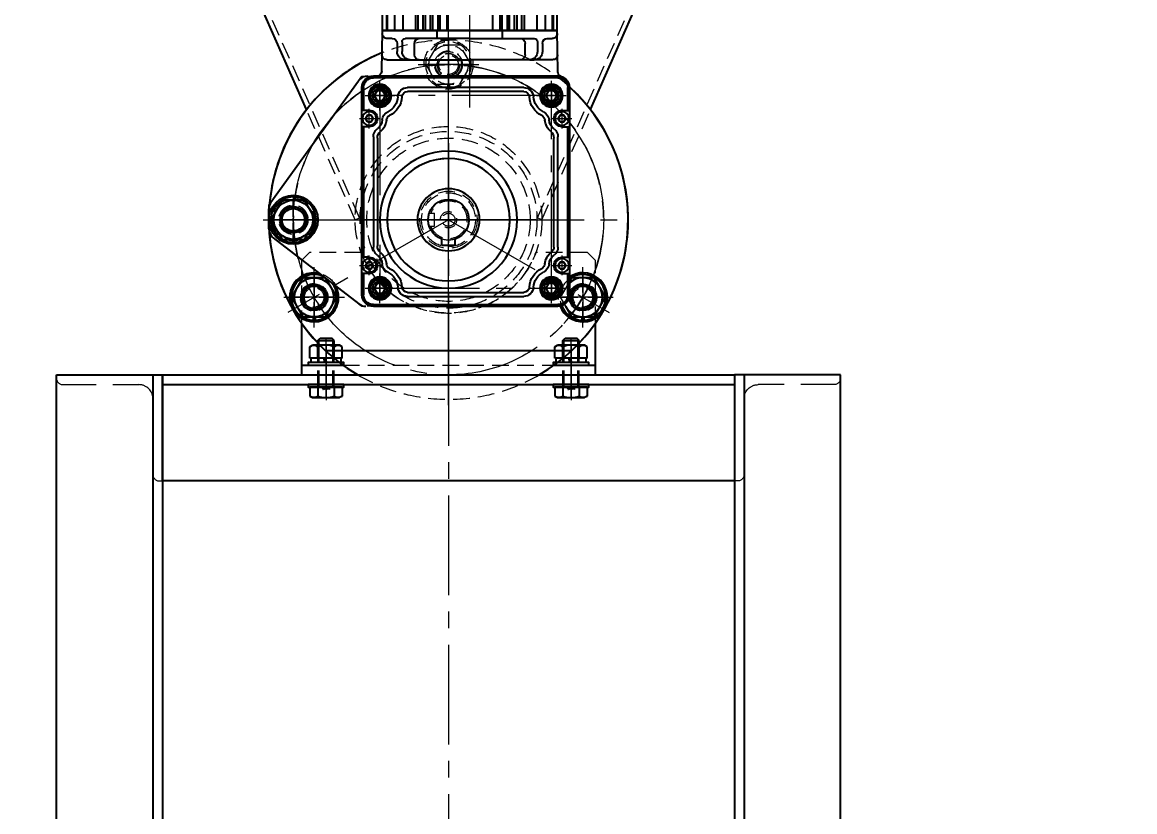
# Model space of a CAD drawing. Header units: millimetres. Extents: x 0 to 49006, y -7876 to 6995.
# Drawn here: x 33340 to 34021, y 2255 to 2738 of the extents above; entities that cross this region are included whole.
import ezdxf
from ezdxf import colors
from ezdxf.entities.mleader import LeaderData, LeaderLine
from ezdxf.enums import TextEntityAlignment as Align
from ezdxf.math import Vec2, Vec3

# ---------------------------------------------------------------- set-up
doc = ezdxf.new("R2010")
doc.units = ezdxf.units.MM
doc.header["$LTSCALE"] = 3.2
for name, pattern in [('CENTER2', [28.575, 19.05, -3.175, 3.175, -3.175]), ('HIDDEN', [9.525, 6.35, -3.175]), ('HIDDEN2', [4.7625, 3.175, -1.5875])]:
    doc.linetypes.add(name, pattern=pattern)
for name, color, linetype, lineweight in [('01_外形線', 7, 'Continuous', 25), ('02_細線', 5, 'Continuous', 13), ('03_かくれ線', 6, 'HIDDEN2', 13), ('04_HIDDEN', 2, 'HIDDEN', 13), ('04_中心線', 1, 'CENTER2', 9), ('05_CENTER', 4, 'CENTER2', 13), ('08_DIM', 3, 'Continuous', 13)]:
    doc.layers.add(name, color=color, linetype=linetype, lineweight=lineweight)
doc.layers.add('10_補助線', color=8, linetype='Continuous', lineweight=13, plot=False)
doc.styles.get("Standard").update_dxf_attribs({"font": 'txt.shx', "bigfont": 'extfont2.shx'})
doc.styles.add('寸法用', font='simplex.shx', dxfattribs={"width": 0.8, "bigfont": '@extfont2.shx'})

# ---------------------------------------------------------------- blocks, each defined once
blk = doc.blocks.new('A$C402B3D07_1_1')
at = {"color": 0}
for p, q in [((0, 0), (-65, 0)), ((-65, -2), (-65, 0)), ((0, 0), (0, -65)), ((-61, -6), (-14.5, -6)), ((-6, -14.5), (-6, -61)), ((-2, -65), (0, -65))]:
    blk.add_line(p, q, dxfattribs=at)
for centre, radius, start, end in [((-61, -2), 4, 180, 270), ((-14.5, -14.5), 8.5, 0, 90), ((-2, -61), 4, 180, 270)]:
    blk.add_arc(centre, radius, start, end, dxfattribs=at)
blk = doc.blocks.new('A$C03AD2A29_1_1')
at = {"color": 0}
for p, q in [((-181, 60), (-181, -1928)), ((181, 60), (181, -1928)), ((-175, 54), (175, 54))]:
    blk.add_line(p, q, dxfattribs=at)
for points in [[(-240, 60), (-175, 60), (-175, -1928), (-240, -1928)], [(-175, 60), (175, 60), (175, -5), (-175, -5)], [(240, 60), (175, 60), (175, -1928), (240, -1928)]]:
    blk.add_lwpolyline(points, close=True, dxfattribs=at)
at = {"layer": '05_CENTER'}
for p, q in [((0, 77.55), (0, -1965.34)), ((-75, 69.23), (-75, 44.56)), ((75, 69.23), (75, 44.56))]:
    blk.add_line(p, q, dxfattribs=at)
at = {"layer": '04_HIDDEN'}
blk.add_blockref('A$C402B3D07_1_1', (-175, 60), dxfattribs=at)
at = {"layer": '04_HIDDEN', "xscale": -1}
blk.add_blockref('A$C402B3D07_1_1', (175, 60), dxfattribs=at)
blk = doc.blocks.new('*U2089')
at = {"layer": '04_中心線', "color": 0, "linetype": 'CENTER2', "transparency": 16777216}
for p, q in [((0, 11.43), (0, 333.5)), ((-60.65, 0), (-11.43, 0)), ((11.43, 0), (60.65, 0)), ((0, -60.65), (0, -11.43))]:
    blk.add_line(p, q, dxfattribs=at)
at = {"layer": '04_中心線', "color": 0, "linetype": 'Continuous', "transparency": 16777216}
for p, q in [((-5.715, 0), (5.715, 0)), ((0, -5.715), (0, 5.715))]:
    blk.add_line(p, q, dxfattribs=at)
blk = doc.blocks.new('GM-SHYF-RH 0.2kW、1／30、200V、60Hza_1_1')
at = {"color": 0}
for p, q in [((46, 53), (-81, 53)), ((-81, 52), (-67, 52)), ((-67, 52.6), (-67.4, 53)), ((-67, 48.5), (-67, 52.6)), ((-56.6, 53), (-57, 52.6)), ((-57, 48.5), (-57, 52.6)), ((-57, 52), (23, 52)), ((23, 52.6), (22.6, 53)), ((23, 48.5), (23, 52.6)), ((33.4, 53), (33, 52.6)), ((33, 48.5), (33, 52.6)), ((33, 52), (46, 52)), ((-241.32, 42.27), (-248.89, 36.97)), ((-200, 46), (-229.5, 46)), ((-200, 46), (-200, -13)), ((-90.95, 40.88), (-116, 40.45)), ((-88, -67), (-88, 46)), ((-87, -67), (-87, 46)), ((-50.88, 46), (16.88, 46)), ((-49.93, 43.5), (-6.61, 43.5)), ((-6.61, 43.5), (15.93, 43.5)), ((52, 46), (52, -67)), ((53, 46), (53, -67)), ((-250, 34.84), (-250, -13)), ((-213, 37.32), (-211, 36.14)), ((-211, 36.14), (-213, 34.49)), ((-209, 37.32), (-211, 36.14)), ((-211, 36.14), (-209, 34.49)), ((-116, 40.5), (-200, 40.5)), ((-200, 38), (-116, 38)), ((-200, 37.5), (-116, 37.5)), ((-116, -13), (-116, 40.5)), ((-116, 40.5), (-116, -13)), ((-111, 34.5), (-111, 37.53)), ((-98, 37.76), (-98, -13)), ((-200, 33.13), (-116, 33.13)), ((-200, 28.04), (-116, 28.04)), ((-109, 28.43), (-103, 28.43)), ((-108, 31.5), (-103, 31.5)), ((-111, -13), (-111, 26.43)), ((-101, 20.89), (-108, 20.89)), ((-98, 23.89), (-98, 26.5)), ((-81, -46.03), (-81, 25.03)), ((-78.5, -46.03), (-78.5, 25.03)), ((44.5, 25.03), (44.5, -46.03)), ((47, 25.03), (47, -46.03)), ((-200, 20.3), (-116, 20.3)), ((-200, 18.71), (-116, 18.71)), ((-200, 15.76), (-116, 15.76)), ((-200, 14.28), (-116, 14.28)), ((-200, 11.18), (-116, 11.18)), ((-200, 9.84), (-116, 9.84)), ((-111, 7), (-116, 7)), ((-200, 6.63), (-116, 6.63)), ((-200, 5.39), (-116, 5.39)), ((-200, 1), (-116, 1)), ((15.8, 4), (11.84, 4)), ((15.8, -4), (15.8, 4)), ((15.8, -4), (11.84, -4)), ((-250, -60.84), (-250, -13)), ((-200, -64.34), (-200, -13)), ((-116, -13), (-116, -66.5)), ((-116, -66.5), (-116, -13)), ((-111, -13), (-111, -52.43)), ((-98, -63.76), (-98, -13)), ((-200, -27), (-116, -27)), ((-200, -31.39), (-116, -31.39)), ((-200, -32.63), (-116, -32.63)), ((-111, -33), (-116, -33)), ((-200, -35.84), (-116, -35.84)), ((-200, -37.18), (-116, -37.18)), ((-200, -40.28), (-116, -40.28)), ((-200, -41.76), (-116, -41.76)), ((-200, -44.71), (-116, -44.71)), ((-200, -46.3), (-116, -46.3)), ((-101, -46.89), (-108, -46.89)), ((-200, -54.04), (-116, -54.04)), ((-109, -54.43), (-103, -54.43)), ((-98, -49.89), (-98, -52.5)), ((-211, -62.14), (-213, -60.49)), ((-211, -62.14), (-209, -60.49)), ((-200, -59.13), (-116, -59.13)), ((-111, -60.5), (-111, -63.53)), ((-108, -57.5), (-103, -57.5)), ((-241.32, -68.27), (-248.89, -62.97)), ((-213, -63.32), (-211, -62.14)), ((-209, -63.32), (-211, -62.14)), ((-208, -70.5), (-208, -67.51)), ((-207, -67.34), (-203, -67.34)), ((-133, -65.5), (-200.23, -65.5)), ((-200, -63.5), (-116, -63.5)), ((-200, -64), (-116, -64)), ((-133, -70.5), (-133, -65.5)), ((-116, -66.5), (-133, -66.5)), ((-90.52, -66.89), (-116, -66.45)), ((16.88, -67), (-50.88, -67)), ((16.88, -64.5), (-49.93, -64.5)), ((-210, -72), (-229.5, -72)), ((-210, -72), (-210, -70.34)), ((-208, -70.5), (-133, -70.5)), ((-207, -99), (-207, -70.5)), ((-202.5, -70.5), (-202.5, -85)), ((-188.5, -70.5), (-188.5, -85)), ((-152.5, -70.5), (-152.5, -85)), ((-138.5, -70.5), (-138.5, -85)), ((-134, -99), (-134, -70.5)), ((-67, -73), (-81, -73)), ((-81, -74), (46, -74)), ((-67, -73.6), (-67.4, -74)), ((-67, -69.5), (-67, -73.6)), ((-57, -69.5), (-57, -73.6)), ((23, -73), (-57, -73)), ((-57, -73.6), (-56.6, -74)), ((23, -73.6), (22.6, -74)), ((23, -69.5), (23, -73.6)), ((33, -69.5), (33, -73.6)), ((46, -73), (33, -73)), ((33, -73.6), (33.4, -74)), ((-135, -100), (-206, -100)), ((-149, -100.5), (-149, -100)), ((-149, -100.5), (-141, -100.5)), ((-141, -100.5), (-141, -100))]:
    blk.add_line(p, q, dxfattribs=at)
at = {"color": 0, "linetype": 'Continuous'}
for p, q in [((-64, 49.65), (-62, 50.81)), ((-64, 47.35), (-64, 49.65)), ((-60, 49.65), (-62, 50.81)), ((-60, 49.65), (-60, 47.35)), ((26, 49.65), (28, 50.81)), ((26, 47.35), (26, 49.65)), ((30, 49.65), (28, 50.81)), ((30, 49.65), (30, 47.35)), ((-62, 46.19), (-64, 47.35)), ((-60, 47.35), (-62, 46.19)), ((28, 46.19), (26, 47.35)), ((30, 47.35), (28, 46.19)), ((-64, -68.35), (-62, -67.19)), ((-60, -68.35), (-62, -67.19)), ((26, -68.35), (28, -67.19)), ((30, -68.35), (28, -67.19)), ((-64, -70.65), (-64, -68.35)), ((-62, -71.81), (-64, -70.65)), ((-60, -70.65), (-62, -71.81)), ((-60, -68.35), (-60, -70.65)), ((26, -70.65), (26, -68.35)), ((28, -71.81), (26, -70.65)), ((30, -70.65), (28, -71.81)), ((30, -68.35), (30, -70.65))]:
    blk.add_line(p, q, dxfattribs=at)
at = {"color": 0}
for points in [[(-206.3, 34.33), (-206.39, 35.03), (-206.66, 35.71), (-207.09, 36.33), (-207.68, 36.88), (-208.39, 37.32), (-209.2, 37.66), (-210.08, 37.86), (-211, 37.93), (-211.92, 37.86), (-212.8, 37.66), (-213.61, 37.32), (-214.32, 36.88), (-214.91, 36.33), (-215.34, 35.71), (-215.61, 35.03), (-215.7, 34.33), (-215.61, 33.62), (-215.34, 32.95), (-214.91, 32.33), (-214.32, 31.78), (-213.61, 31.33), (-212.8, 31), (-211.92, 30.79), (-211, 30.72), (-210.08, 30.79), (-209.2, 31), (-208.39, 31.33), (-207.68, 31.78), (-207.09, 32.33), (-206.66, 32.95), (-206.39, 33.62)], [(-206.3, -60.33), (-206.39, -59.62), (-206.66, -58.95), (-207.09, -58.33), (-207.68, -57.78), (-208.39, -57.33), (-209.2, -57), (-210.08, -56.79), (-211, -56.72), (-211.92, -56.79), (-212.8, -57), (-213.61, -57.33), (-214.32, -57.78), (-214.91, -58.33), (-215.34, -58.95), (-215.61, -59.62), (-215.7, -60.33), (-215.61, -61.03), (-215.34, -61.71), (-214.91, -62.33), (-214.32, -62.88), (-213.61, -63.32), (-212.8, -63.66), (-211.92, -63.86), (-211, -63.93), (-210.08, -63.86), (-209.2, -63.66), (-208.39, -63.32), (-207.68, -62.88), (-207.09, -62.33), (-206.66, -61.71), (-206.39, -61.03)]]:
    blk.add_lwpolyline(points, close=True, dxfattribs=at)
for centre, radius in [((-76, 42), 7), ((42, 42), 7), ((-76, 42), 4.5), ((0, 0), 42), ((42, 42), 4.5), ((0, 0), 37.5), ((0, 0), 19), ((-76, -63), 7), ((-76, -63), 4.5), ((42, -63), 7), ((42, -63), 4.5), ((-145.5, -85), 6)]:
    blk.add_circle(centre, radius, dxfattribs=at)
at = {"color": 0, "linetype": 'Continuous'}
for centre in [(-62, 48.5), (28, 48.5), (-62, -69.5), (28, -69.5)]:
    blk.add_circle(centre, 4.25, dxfattribs=at)
at = {"color": 0}
for centre, radius, start, end in [((-81, 46), 7, 90, 180), ((-81, 46), 6, 90, 180), ((-62, 48.5), 5, 180, 0), ((28, 48.5), 5, 180, 0), ((46, 46), 7, 0, 90), ((46, 46), 6, 0, 90), ((-229.5, 25.4), 20.6, 90, 125), ((-91, 43.88), 3, 271, 0), ((-62, 48.5), 8, 275.26765, 322.61654), ((-62, 48.5), 10.5, 275.26765, 318.98526), ((-50.88, 40), 6, 90, 142.61654), ((-49.93, 38), 5.5, 90, 138.98526), ((15.93, 38), 5.5, 41.01474, 90), ((16.88, 40), 6, 37.38346, 90), ((28, 48.5), 10.5, 221.01474, 264.73235), ((28, 48.5), 8, 217.38346, 264.73235), ((-247.4, 34.84), 2.6, 125, 180), ((-114, 37.53), 3, 0, 91), ((-108, 34.5), 3, 180, 270), ((-101, 37.76), 3, 0, 91), ((-76, 42), 11, 273.37229, 334.04306), ((-76, 42), 13.5, 273.37229, 334.04306), ((-60.71, 34.56), 6, 95.26765, 154.04306), ((-60.71, 34.56), 3.5, 95.26765, 154.04306), ((26.71, 34.56), 3.5, 25.95694, 84.73235), ((26.71, 34.56), 6, 25.95694, 84.73235), ((42, 42), 13.5, 205.95694, 266.62771), ((42, 42), 11, 205.95694, 266.62771), ((-109, 26.43), 2, 90, 180), ((-103, 26.5), 5, 0, 90), ((-103, 23.43), 5, 0, 90), ((-75, 25.03), 6, 93.37229, 180), ((-75, 25.03), 3.5, 93.37229, 180), ((41, 25.03), 3.5, 0, 86.62771), ((41, 25.03), 6, 0, 86.62771), ((-108, 17.89), 3, 90, 180), ((-101, 17.89), 3, 0, 90), ((0, 0), 12.5, 18.66292, 341.33708), ((-108, -43.89), 3, 180, 270), ((-101, -43.89), 3, 270, 0), ((-75, -46.03), 6, 180, 266.62771), ((-75, -46.03), 3.5, 180, 266.62771), ((41, -46.03), 3.5, 273.37229, 0), ((41, -46.03), 6, 273.37229, 0), ((-109, -52.43), 2, 180, 270), ((-103, -49.43), 5, 270, 0), ((-103, -52.5), 5, 270, 0), ((-76, -63), 11, 25.95694, 86.62771), ((-76, -63), 13.5, 25.95694, 86.62771), ((42, -63), 13.5, 93.37229, 154.04306), ((42, -63), 11, 93.37229, 154.04306), ((-247.4, -60.84), 2.6, 180, 235), ((-108, -60.5), 3, 90, 180), ((-60.71, -55.56), 6, 205.95694, 264.73235), ((-60.71, -55.56), 3.5, 205.95694, 264.73235), ((-62, -69.5), 10.5, 41.01474, 84.73235), ((28, -69.5), 10.5, 95.26765, 142.61654), ((26.71, -55.56), 3.5, 275.26765, 334.04306), ((26.71, -55.56), 6, 275.26765, 334.04306), ((-207, -70.34), 3, 90, 180), ((-203, -64.34), 3, 270, 0), ((-114, -63.53), 3, 269, 0), ((-101, -63.76), 3, 269, 0), ((-90.57, -69.89), 3, 16.80963, 89), ((-81, -67), 7, 180, 270), ((-81, -67), 6, 180, 270), ((-62, -69.5), 5, 0, 180), ((-62, -69.5), 8, 37.38346, 84.73235), ((-50.88, -61), 6, 217.38346, 270), ((-49.93, -59), 5.5, 221.01474, 270), ((16.88, -61), 3.5, 270, 322.61654), ((16.88, -61), 6, 270, 322.61654), ((28, -69.5), 8, 95.26765, 142.61654), ((28, -69.5), 5, 0, 180), ((46, -67), 6, 270, 0), ((46, -67), 7, 270, 0), ((-229.5, -51.4), 20.6, 235, 270), ((-195.5, -85), 7, 180, 0), ((-145.5, -85), 7, 180, 0), ((-206, -99), 1, 180, 270), ((-135, -99), 1, 270, 0)]:
    blk.add_arc(centre, radius, start, end, dxfattribs=at)
at = {"layer": '05_CENTER', "color": 0}
for p, q in [((-62, 54.52), (-62, 42.48)), ((28, 54.52), (28, 42.48)), ((-76, 51.08), (-76, 32.92)), ((-55.98, 48.5), (-68.02, 48.5)), ((34.02, 48.5), (21.99, 48.5)), ((42, 51.08), (42, 32.92)), ((-66.92, 42), (-85.08, 42)), ((0, -47.09), (0, 47.2)), ((51.08, 42), (32.92, 42)), ((-46.9, 0), (46.9, 0)), ((-68.79, -13), (-256.97, -13)), ((-76, -53.92), (-76, -72.08)), ((42, -53.92), (42, -72.08)), ((-195.5, -67.72), (-195.5, -95.7)), ((-145.5, -67.72), (-145.5, -95.7)), ((-66.92, -63), (-85.08, -63)), ((-62, -63.49), (-62, -75.52)), ((28, -63.49), (28, -75.52)), ((51.08, -63), (32.92, -63)), ((-55.98, -69.5), (-68.02, -69.5)), ((34.02, -69.5), (21.99, -69.5)), ((-204.81, -85), (-185.62, -85)), ((-155.91, -85), (-135.54, -85))]:
    blk.add_line(p, q, dxfattribs=at)
blk = doc.blocks.new('A$C5A3B4944_1_1')
at = {"color": 4, "rotation": 180}
blk.add_blockref('GM-SHYF-RH 0.2kW、1／30、200V、60Hza_1_1', (0, 0), dxfattribs=at)
blk = doc.blocks.new('*U2090')
at = {"layer": '04_中心線', "color": 0, "linetype": 'CENTER2', "transparency": 16777216}
for p, q in [((0, 22), (0, 113.5)), ((-113.5, 0), (-22, 0)), ((22, 0), (113.5, 0)), ((0, -113.5), (0, -22))]:
    blk.add_line(p, q, dxfattribs=at)
at = {"layer": '04_中心線', "color": 0, "linetype": 'Continuous', "transparency": 16777216}
for p, q in [((0, -11), (0, 11)), ((-11, 0), (11, 0))]:
    blk.add_line(p, q, dxfattribs=at)
blk = doc.blocks.new('*U2087')
at = {"layer": '04_中心線', "color": 0, "linetype": 'CENTER2', "transparency": 16777216}
for p, q in [((0, 3), (0, 18.5)), ((-18.5, 0), (-3, 0)), ((3, 0), (18.5, 0)), ((0, -18.5), (0, -3))]:
    blk.add_line(p, q, dxfattribs=at)
at = {"layer": '04_中心線', "color": 0, "linetype": 'Continuous', "transparency": 16777216}
for p, q in [((-1.5, 0), (1.5, 0)), ((0, -1.5), (0, 1.5))]:
    blk.add_line(p, q, dxfattribs=at)
blk = doc.blocks.new('*U2088')
at = {"layer": '04_中心線', "color": 0, "linetype": 'CENTER2', "transparency": 16777216}
for p, q in [((0, 3), (0, 18.5)), ((-18.5, 0), (-3, 0)), ((3, 0), (18.5, 0)), ((0, -18.5), (0, -3))]:
    blk.add_line(p, q, dxfattribs=at)
at = {"layer": '04_中心線', "color": 0, "linetype": 'Continuous', "transparency": 16777216}
for p, q in [((-1.5, 0), (1.5, 0)), ((0, -1.5), (0, 1.5))]:
    blk.add_line(p, q, dxfattribs=at)
blk = doc.blocks.new('*U2091')
at = {"layer": '04_中心線', "color": 0, "linetype": 'CENTER2', "transparency": 16777216}
for p, q in [((0, 3), (0, 18.5)), ((-18.5, 0), (-3, 0)), ((3, 0), (18.5, 0)), ((0, -18.5), (0, -3))]:
    blk.add_line(p, q, dxfattribs=at)
at = {"layer": '04_中心線', "color": 0, "linetype": 'Continuous', "transparency": 16777216}
for p, q in [((-1.5, 0), (1.5, 0)), ((0, -1.5), (0, 1.5))]:
    blk.add_line(p, q, dxfattribs=at)
blk = doc.blocks.new('*U2092')
at = {"layer": '04_中心線', "color": 0, "linetype": 'CENTER2', "transparency": 16777216}
for p, q in [((0, 1.8), (0, 12.5)), ((-12.5, 0), (-1.8, 0)), ((1.8, 0), (12.5, 0)), ((0, -12.5), (0, -1.8))]:
    blk.add_line(p, q, dxfattribs=at)
at = {"layer": '04_中心線', "color": 0, "linetype": 'Continuous', "transparency": 16777216}
for p, q in [((-0.9, 0), (0.9, 0)), ((0, -0.9), (0, 0.9))]:
    blk.add_line(p, q, dxfattribs=at)
blk = doc.blocks.new('*U2083')
at = {"layer": '04_中心線', "color": 0, "linetype": 'CENTER2', "transparency": 16777216}
for p, q in [((0, 11.43), (0, 91.5)), ((-113.5, 0), (-11.43, 0)), ((11.43, 0), (77.5, 0)), ((0, -56.5), (0, -11.43))]:
    blk.add_line(p, q, dxfattribs=at)
at = {"layer": '04_中心線', "color": 0, "linetype": 'Continuous', "transparency": 16777216}
for p, q in [((-5.72, 0), (5.72, 0)), ((0, -5.72), (0, 5.72))]:
    blk.add_line(p, q, dxfattribs=at)
blk = doc.blocks.new('*U2084')
at = {"layer": '04_中心線', "color": 0, "linetype": 'CENTER2', "transparency": 16777216}
for p, q in [((0, 0.9), (0, 8)), ((-8, 0), (-0.9, 0)), ((0.9, 0), (8, 0)), ((0, -8), (0, -0.9))]:
    blk.add_line(p, q, dxfattribs=at)
at = {"layer": '04_中心線', "color": 0, "linetype": 'Continuous', "transparency": 16777216}
for p, q in [((-0.45, 0), (0.45, 0)), ((0, -0.45), (0, 0.45))]:
    blk.add_line(p, q, dxfattribs=at)
blk = doc.blocks.new('*U2085')
at = {"layer": '04_中心線', "color": 0, "linetype": 'CENTER2', "transparency": 16777216}
for p, q in [((0, 0.9), (0, 8)), ((-8, 0), (-0.9, 0)), ((0.9, 0), (8, 0)), ((0, -8), (0, -0.9))]:
    blk.add_line(p, q, dxfattribs=at)
at = {"layer": '04_中心線', "color": 0, "linetype": 'Continuous', "transparency": 16777216}
for p, q in [((-0.45, 0), (0.45, 0)), ((0, -0.45), (0, 0.45))]:
    blk.add_line(p, q, dxfattribs=at)
blk = doc.blocks.new('*U2093')
at = {"layer": '04_中心線', "color": 0, "linetype": 'CENTER2', "transparency": 16777216}
for p, q in [((0, 0.9), (0, 8)), ((-8, 0), (-0.9, 0)), ((0.9, 0), (8, 0)), ((0, -8), (0, -0.9))]:
    blk.add_line(p, q, dxfattribs=at)
at = {"layer": '04_中心線', "color": 0, "linetype": 'Continuous', "transparency": 16777216}
for p, q in [((-0.45, 0), (0.45, 0)), ((0, -0.45), (0, 0.45))]:
    blk.add_line(p, q, dxfattribs=at)
blk = doc.blocks.new('*U2094')
at = {"layer": '04_中心線', "color": 0, "linetype": 'CENTER2', "transparency": 16777216}
for p, q in [((0, 0.9), (0, 8)), ((-8, 0), (-0.9, 0)), ((0.9, 0), (8, 0)), ((0, -8), (0, -0.9))]:
    blk.add_line(p, q, dxfattribs=at)
at = {"layer": '04_中心線', "color": 0, "linetype": 'Continuous', "transparency": 16777216}
for p, q in [((-0.45, 0), (0.45, 0)), ((0, -0.45), (0, 0.45))]:
    blk.add_line(p, q, dxfattribs=at)
blk = doc.blocks.new('*U2086')
at = {"layer": '04_中心線', "color": 0, "linetype": 'CENTER2', "transparency": 16777216}
for p, q in [((0, 3.5), (0, 53.5)), ((-53.5, 0), (-3.5, 0)), ((3.5, 0), (53.5, 0)), ((0, -53.5), (0, -3.5))]:
    blk.add_line(p, q, dxfattribs=at)
at = {"layer": '04_中心線', "color": 0, "linetype": 'Continuous', "transparency": 16777216}
for p, q in [((-1.75, 0), (1.75, 0)), ((0, -1.75), (0, 1.75))]:
    blk.add_line(p, q, dxfattribs=at)
blk = doc.blocks.new('*U2082')
at = {"layer": '04_中心線', "color": 0, "linetype": 'CENTER2', "transparency": 16777216}
for p, q in [((0, 22), (0, 113.5)), ((-113.5, 0), (-22, 0)), ((22, 0), (113.5, 0)), ((0, -83.5), (0, -22))]:
    blk.add_line(p, q, dxfattribs=at)
at = {"layer": '04_中心線', "color": 0, "linetype": 'Continuous', "transparency": 16777216}
for p, q in [((0, -11), (0, 11)), ((-11, 0), (11, 0))]:
    blk.add_line(p, q, dxfattribs=at)
blk = doc.blocks.new('AM_BALLOON1')
at = {"transparency": 16777216}
blk.add_circle((0, 0), 5, dxfattribs=at)
blk.add_attdef('B_NUMBER', text='', height=3, dxfattribs=at).set_placement((0, 0), align=Align.MIDDLE_CENTER)
blk = doc.blocks.new('_OPEN')
at = {"color": 0, "linetype": 'ByBlock'}
for p, q in [((-1, 0.167), (0, 0)), ((0, 0), (-1, -0.167)), ((0, 0), (-1, 0))]:
    blk.add_line(p, q, dxfattribs=at)

msp = doc.modelspace()

# ---------------------------------------------------------------- linework, layer by layer
at = {"color": 0}
msp.add_line((33514.071, 2684.905), (33400.962, 2941.449), dxfattribs=at)
for p, q in [((33687.853, 2684.907), (33800.962, 2941.453)), ((33492.286, 2628.287), (33545.867, 2702.548)), ((33490.962, 2611.892), (33490.962, 2624.191)), ((33493.685, 2606.351), (33546.072, 2565.911)), ((33525.464, 2537.453), (33676.461, 2537.453)), ((33510.962, 2528.453), (33536.317, 2528.453)), ((33665.608, 2528.453), (33690.962, 2528.453))]:
    msp.add_line(p, q)
for points in [[(33510.962, 2554.207), (33510.962, 2522.453), (33545.51, 2522.453)], [(33656.415, 2522.453), (33690.962, 2522.453), (33690.962, 2554.207)]]:
    msp.add_lwpolyline(points)
for centre, radius, start, end in [((33600.962, 2617.453), 110, 111.798093, 226.658242), ((33600.962, 2617.453), 110, 111.798093, 239.727359), ((33551.544, 2698.453), 7, 90, 144.188835), ((33600.962, 2617.453), 110, 300.272641, 47.72209), ((33600.962, 2617.453), 110, 313.341758, 47.72209), ((33497.962, 2624.191), 7, 144.188835, 180), ((33497.962, 2611.892), 7, 180, 232.33438), ((33550.35, 2571.453), 7, 232.33438, 270)]:
    msp.add_arc(centre, radius, start, end)
at = {"layer": '01_外形線'}
for points in [[(33557.23, 2696.453), (33555.498, 2693.453)], [(33555.498, 2693.453), (33557.23, 2690.453)], [(33560.694, 2696.453), (33557.23, 2696.453)], [(33557.23, 2690.453), (33560.694, 2690.453)], [(33562.426, 2693.453), (33560.694, 2696.453)], [(33560.694, 2690.453), (33562.426, 2693.453)], [(33662.23, 2696.453), (33660.498, 2693.453)], [(33660.498, 2693.453), (33662.23, 2690.453)], [(33665.694, 2696.453), (33662.23, 2696.453)], [(33662.23, 2690.453), (33665.694, 2690.453)], [(33667.426, 2693.453), (33665.694, 2696.453)], [(33665.694, 2690.453), (33667.426, 2693.453)], [(33499.034, 2629.453), (33492.106, 2617.453)], [(33512.891, 2629.453), (33499.034, 2629.453)], [(33519.819, 2617.453), (33512.891, 2629.453)], [(33492.106, 2617.453), (33499.034, 2605.453)], [(33512.891, 2605.453), (33519.819, 2617.453)], [(33499.034, 2605.453), (33512.891, 2605.453)], [(33505.362, 2605.453), (33505.362, 2603.465)], [(33506.562, 2605.453), (33506.562, 2603.465)], [(33511.762, 2581.953), (33504.834, 2569.953)], [(33525.292, 2581.953), (33511.762, 2581.953)], [(33532.546, 2569.953), (33525.88, 2581.498)], [(33676.307, 2581.953), (33674.962, 2579.624)], [(33690.163, 2581.953), (33676.307, 2581.953)], [(33697.091, 2569.953), (33690.163, 2581.953)], [(33557.23, 2578.453), (33555.498, 2575.453)], [(33555.498, 2575.453), (33557.23, 2572.453)], [(33560.694, 2578.453), (33557.23, 2578.453)], [(33562.426, 2575.453), (33560.694, 2578.453)], [(33560.694, 2572.453), (33562.426, 2575.453)], [(33662.23, 2578.453), (33660.498, 2575.453)], [(33660.498, 2575.453), (33662.23, 2572.453)], [(33665.694, 2578.453), (33662.23, 2578.453)], [(33667.426, 2575.453), (33665.694, 2578.453)], [(33665.694, 2572.453), (33667.426, 2575.453)], [(33504.834, 2569.953), (33511.762, 2557.953)], [(33525.618, 2557.953), (33532.546, 2569.953)], [(33557.23, 2572.453), (33560.694, 2572.453)], [(33662.23, 2572.453), (33665.694, 2572.453)], [(33690.163, 2557.953), (33697.091, 2569.953)], [(33672.554, 2564.453), (33676.307, 2557.953)], [(33511.762, 2557.953), (33525.618, 2557.953)], [(33518.09, 2557.953), (33518.09, 2555.965)], [(33519.29, 2557.953), (33519.29, 2555.965)], [(33676.307, 2557.953), (33690.163, 2557.953)], [(33682.635, 2557.953), (33682.635, 2555.965)], [(33683.835, 2557.953), (33683.835, 2555.965)], [(33516.147, 2539.699), (33517.712, 2540.603)], [(33534.212, 2540.603), (33517.712, 2540.603)], [(33520.962, 2543.453), (33522.462, 2544.953)], [(33520.962, 2543.453), (33530.962, 2543.453)], [(33520.962, 2540.603), (33520.962, 2543.453)], [(33522.462, 2544.953), (33529.462, 2544.953)], [(33530.962, 2543.453), (33529.462, 2544.953)], [(33530.962, 2540.603), (33530.962, 2543.453)], [(33535.777, 2539.699), (33534.212, 2540.603)], [(33666.147, 2539.699), (33667.712, 2540.603)], [(33684.212, 2540.603), (33667.712, 2540.603)], [(33670.962, 2543.453), (33672.462, 2544.953)], [(33670.962, 2543.453), (33680.962, 2543.453)], [(33670.962, 2540.603), (33670.962, 2543.453)], [(33672.462, 2544.953), (33679.462, 2544.953)], [(33680.962, 2543.453), (33679.462, 2544.953)], [(33680.962, 2540.603), (33680.962, 2543.453)], [(33685.777, 2539.699), (33684.212, 2540.603)], [(33516.147, 2532.603), (33516.147, 2539.699)], [(33521.055, 2532.603), (33521.055, 2539.699)], [(33530.87, 2532.603), (33530.87, 2539.699)], [(33535.777, 2532.603), (33535.777, 2539.699)], [(33666.147, 2532.603), (33666.147, 2539.699)], [(33671.055, 2532.603), (33671.055, 2539.699)], [(33680.87, 2532.603), (33680.87, 2539.699)], [(33685.777, 2532.603), (33685.777, 2539.699)], [(33535.777, 2532.603), (33516.147, 2532.603)], [(33524.552, 2532.603), (33516.762, 2532.603)], [(33516.762, 2532.603), (33516.762, 2529.953)], [(33525.462, 2529.953), (33516.762, 2529.953)], [(33525.462, 2529.953), (33524.552, 2532.603)], [(33535.162, 2532.603), (33525.552, 2532.603)], [(33526.462, 2529.953), (33525.552, 2532.603)], [(33535.162, 2529.953), (33526.462, 2529.953)], [(33535.162, 2529.953), (33535.162, 2532.603)], [(33685.777, 2532.603), (33666.147, 2532.603)], [(33674.552, 2532.603), (33666.762, 2532.603)], [(33666.762, 2532.603), (33666.762, 2529.953)], [(33675.462, 2529.953), (33666.762, 2529.953)], [(33675.462, 2529.953), (33674.552, 2532.603)], [(33685.162, 2532.603), (33675.552, 2532.603)], [(33676.462, 2529.953), (33675.552, 2532.603)], [(33685.162, 2529.953), (33676.462, 2529.953)], [(33685.162, 2529.953), (33685.162, 2532.603)], [(33516.147, 2514.953), (33516.147, 2509.456)], [(33535.777, 2514.953), (33516.147, 2514.953)], [(33521.055, 2514.953), (33521.055, 2509.456)], [(33530.87, 2514.953), (33530.87, 2509.456)], [(33535.777, 2514.953), (33535.777, 2509.456)], [(33666.147, 2514.953), (33666.147, 2509.456)], [(33685.777, 2514.953), (33666.147, 2514.953)], [(33671.055, 2514.953), (33671.055, 2509.456)], [(33680.87, 2514.953), (33680.87, 2509.456)], [(33685.777, 2514.953), (33685.777, 2509.456)], [(33516.147, 2509.456), (33517.712, 2508.553)], [(33517.712, 2508.553), (33534.212, 2508.553)], [(33535.777, 2509.456), (33534.212, 2508.553)], [(33666.147, 2509.456), (33667.712, 2508.553)], [(33667.712, 2508.553), (33684.212, 2508.553)], [(33685.777, 2509.456), (33684.212, 2508.553)]]:
    msp.add_lwpolyline(points, dxfattribs=at)
for points in [[(33506.562, 2603.465, 46.6452283), (33505.362, 2603.465)], [(33530.87, 2539.699, 0.1841118), (33521.055, 2539.699)], [(33680.87, 2539.699, 0.1841118), (33671.055, 2539.699)], [(33521.055, 2539.699, 0.2679491), (33516.147, 2539.699)], [(33535.777, 2539.699, 0.2679491), (33530.87, 2539.699)], [(33671.055, 2539.699, 0.2679491), (33666.147, 2539.699)], [(33685.777, 2539.699, 0.2679491), (33680.87, 2539.699)], [(33516.147, 2509.456, 0.2679491), (33521.055, 2509.456)], [(33521.055, 2509.456, 0.1841118), (33530.87, 2509.456)], [(33530.87, 2509.456, 0.2679491), (33535.777, 2509.456)], [(33666.147, 2509.456, 0.2679491), (33671.055, 2509.456)], [(33671.055, 2509.456, 0.1841118), (33680.87, 2509.456)], [(33680.87, 2509.456, 0.2679491), (33685.777, 2509.456)]]:
    msp.add_lwpolyline(points, format="xyb", dxfattribs=at)
for points in [[(33514.962, 2528.453), (33536.962, 2528.453), (33536.962, 2529.953), (33514.962, 2529.953)], [(33664.962, 2528.453), (33686.962, 2528.453), (33686.962, 2529.953), (33664.962, 2529.953)], [(33536.962, 2516.453), (33514.962, 2516.453), (33514.962, 2514.953), (33536.962, 2514.953)], [(33686.962, 2516.453), (33664.962, 2516.453), (33664.962, 2514.953), (33686.962, 2514.953)]]:
    msp.add_lwpolyline(points, close=True, dxfattribs=at)
for centre, radius in [((33558.962, 2693.453), 6.5), ((33558.962, 2693.453), 5.634), ((33663.962, 2693.453), 6.5), ((33663.962, 2693.453), 5.634), ((33505.962, 2617.453), 15), ((33505.962, 2617.453), 12), ((33505.962, 2617.453), 8), ((33505.962, 2617.453), 6.918), ((33518.69, 2569.953), 12), ((33558.962, 2575.453), 6.5), ((33663.962, 2575.453), 6.5), ((33518.69, 2569.953), 8), ((33518.69, 2569.953), 6.918), ((33558.962, 2575.453), 5.634), ((33663.962, 2575.453), 5.634), ((33683.235, 2569.953), 8), ((33683.235, 2569.953), 6.918)]:
    msp.add_circle(centre, radius, dxfattribs=at)
for centre, radius, start, end in [((33518.69, 2569.953), 15, 77.883672, 26.785088), ((33518.69, 2569.953), 14, 67.171325, 267.543714), ((33683.235, 2569.953), 15, 201.510188, 123.469584), ((33683.235, 2569.953), 12, 207.279613, 133.580084), ((33683.235, 2569.953), 14, 272.456286, 126.219954), ((33518.69, 2569.953), 14, 272.456286, 37.497436), ((33683.235, 2569.953), 14, 203.132396, 267.543714)]:
    msp.add_arc(centre, radius, start, end, dxfattribs=at)
at = {"layer": '02_細線'}
for points in [[(33521.862, 2540.603), (33521.862, 2544.353)], [(33530.062, 2540.603), (33530.062, 2544.353)], [(33671.862, 2540.603), (33671.862, 2544.353)], [(33680.062, 2540.603), (33680.062, 2544.353)]]:
    msp.add_lwpolyline(points, dxfattribs=at)
at = {"layer": '03_かくれ線'}
for p, q in [((33551.544, 2705.453), (33667.962, 2705.453)), ((33674.962, 2571.453), (33674.962, 2698.453)), ((33543.812, 2617.453), (33514.072, 2684.907)), ((33658.112, 2617.453), (33687.853, 2684.907)), ((33589.12, 2621.453), (33592.462, 2621.453)), ((33592.462, 2613.453), (33592.462, 2621.453)), ((33589.12, 2613.453), (33592.462, 2613.453)), ((33674.962, 2579.624), (33669.378, 2569.953)), ((33669.378, 2569.953), (33672.554, 2564.453)), ((33667.962, 2564.453), (33550.35, 2564.453)), ((33536.317, 2528.453), (33665.608, 2528.453)), ((33545.51, 2522.453), (33656.415, 2522.453))]:
    msp.add_line(p, q, dxfattribs=at)
for points in [[(33543.812, 2617.449), (33546.557, 2618.659), (33403.707, 2942.659), (33400.962, 2941.449)], [(33658.112, 2617.453), (33655.367, 2618.663), (33798.217, 2942.663), (33800.962, 2941.453)], [(33594.034, 2724.453), (33587.106, 2712.453)], [(33607.891, 2724.453), (33594.034, 2724.453)], [(33614.819, 2712.453), (33607.891, 2724.453)], [(33587.106, 2712.453), (33594.034, 2700.453)], [(33607.891, 2700.453), (33614.819, 2712.453)], [(33594.034, 2700.453), (33607.891, 2700.453)], [(33600.362, 2700.453), (33600.362, 2698.465)], [(33601.562, 2700.453), (33601.562, 2698.465)], [(33520.962, 2514.953), (33520.962, 2540.603)], [(33521.862, 2514.953), (33521.862, 2540.603)], [(33530.062, 2514.953), (33530.062, 2540.603)], [(33530.962, 2514.953), (33530.962, 2540.603)], [(33670.962, 2514.953), (33670.962, 2540.603)], [(33671.862, 2514.953), (33671.862, 2540.603)], [(33680.062, 2514.953), (33680.062, 2540.603)], [(33680.962, 2514.953), (33680.962, 2540.603)]]:
    msp.add_lwpolyline(points, dxfattribs=at)
for points in [[(33601.562, 2698.465, 46.6452283), (33600.362, 2698.465)], [(33690.962, 2554.207), (33690.962, 2592.453), (33685.962, 2597.453), (33654.499, 2597.453, -0.6939233), (33547.426, 2597.453), (33515.962, 2597.453), (33510.962, 2592.453), (33510.962, 2554.207)]]:
    msp.add_lwpolyline(points, format="xyb", dxfattribs=at)
for centre, radius in [((33600.962, 2712.453), 15), ((33600.962, 2712.453), 15), ((33600.962, 2712.453), 12), ((33600.962, 2712.453), 8.5), ((33600.962, 2712.453), 8.5), ((33600.962, 2712.453), 8), ((33600.962, 2712.453), 8), ((33600.962, 2712.453), 6.918), ((33600.962, 2712.453), 6.8), ((33600.962, 2712.453), 6), ((33558.962, 2693.453), 4), ((33663.962, 2693.453), 4), ((33558.962, 2693.453), 3), ((33663.962, 2693.453), 3), ((33600.962, 2617.453), 57.15), ((33600.962, 2617.453), 57.15), ((33600.962, 2617.453), 57.15), ((33600.962, 2617.453), 54.15), ((33600.962, 2617.453), 50), ((33600.962, 2617.453), 37.5), ((33505.962, 2617.453), 13), ((33600.962, 2617.453), 17.5), ((33600.962, 2617.453), 16.5), ((33600.962, 2617.453), 12.5), ((33505.962, 2617.453), 9), ((33505.962, 2617.453), 8.5), ((33505.962, 2617.453), 8.5), ((33600.962, 2617.453), 5), ((33600.962, 2617.453), 4), ((33518.69, 2569.953), 15), ((33683.235, 2569.953), 15), ((33518.69, 2569.953), 8.5), ((33518.69, 2569.953), 8.5), ((33518.69, 2569.953), 8), ((33518.69, 2569.953), 6.8), ((33518.69, 2569.953), 6), ((33558.962, 2575.453), 4), ((33558.962, 2575.453), 3), ((33663.962, 2575.453), 4), ((33663.962, 2575.453), 3), ((33683.235, 2569.953), 8.5), ((33683.235, 2569.953), 8.5), ((33683.235, 2569.953), 8), ((33683.235, 2569.953), 6.8), ((33683.235, 2569.953), 6)]:
    msp.add_circle(centre, radius, dxfattribs=at)
for centre, radius, start, end in [((33600.962, 2617.453), 110, 47.585793, 111.798093), ((33600.962, 2617.453), 110, 47.585793, 111.798093), ((33667.962, 2698.453), 7, 0, 90), ((33600.962, 2617.453), 11.5, 200.354406, 159.645594), ((33683.235, 2569.953), 14, 126.219954, 203.132396), ((33667.962, 2571.453), 7, 270, 0), ((33600.962, 2617.453), 110, 239.727359, 300.272641)]:
    msp.add_arc(centre, radius, start, end, dxfattribs=at)
at = {"layer": '04_中心線'}
for p, q in [((33600.962, 2617.453), (33502.668, 2560.703)), ((33600.962, 2617.453), (33502.668, 2560.703)), ((33600.962, 2617.453), (33699.256, 2560.703)), ((33600.962, 2617.453), (33699.256, 2560.703)), ((33600.962, 2573.181), (33600.962, 2510.469)), ((33525.962, 2540.469), (33525.962, 2510.469)), ((33675.962, 2540.469), (33675.962, 2510.469))]:
    msp.add_line(p, q, dxfattribs=at)
for points in [[(33600.962, 2727.453), (33600.962, 2697.453)], [(33615.962, 2712.453), (33585.962, 2712.453)], [(33558.962, 2699.953), (33558.962, 2686.953)], [(33663.962, 2699.953), (33663.962, 2686.953)], [(33565.462, 2693.453), (33552.462, 2693.453)], [(33670.462, 2693.453), (33657.462, 2693.453)], [(33505.962, 2632.453), (33505.962, 2602.453)], [(33520.962, 2617.453), (33490.962, 2617.453)], [(33518.69, 2584.953), (33518.69, 2554.953)], [(33558.962, 2581.953), (33558.962, 2568.953)], [(33663.962, 2581.953), (33663.962, 2568.953)], [(33683.235, 2584.953), (33683.235, 2554.953)], [(33565.462, 2575.453), (33552.462, 2575.453)], [(33670.462, 2575.453), (33657.462, 2575.453)], [(33533.69, 2569.953), (33503.69, 2569.953)], [(33698.235, 2569.953), (33668.235, 2569.953)], [(33525.962, 2508.553), (33525.962, 2544.953)], [(33525.962, 2540.603), (33525.962, 2532.603)], [(33675.962, 2508.553), (33675.962, 2544.953)], [(33675.962, 2540.603), (33675.962, 2532.603)], [(33525.962, 2532.603), (33525.962, 2529.953)], [(33525.962, 2529.953), (33525.962, 2528.453)], [(33675.962, 2532.603), (33675.962, 2529.953)], [(33675.962, 2529.953), (33675.962, 2528.453)]]:
    msp.add_lwpolyline(points, dxfattribs=at)
msp.add_lwpolyline([(33558.962, 2575.453), (33663.962, 2575.453), (33663.962, 2693.453), (33558.962, 2693.453)], close=True, dxfattribs=at)
msp.add_circle((33600.962, 2617.453), 95, dxfattribs=at)
msp.add_arc((33600.962, 2617.453), 95, 317.981995, 221.292805, dxfattribs=at)
at = {"layer": '10_補助線'}
for points in [[(33545.867, 2702.548), (33547.962, 2705.453), (33551.544, 2705.453)], [(33490.962, 2624.191), (33490.962, 2626.453), (33492.286, 2628.287)], [(33490.962, 2611.892), (33490.962, 2608.453), (33493.685, 2606.351)], [(33546.072, 2565.911), (33547.962, 2564.453), (33550.35, 2564.453)]]:
    msp.add_lwpolyline(points, dxfattribs=at)

# ---------------------------------------------------------------- block references
at = {"xscale": -1, "rotation": 270}
msp.add_blockref('A$C5A3B4944_1_1', (33600.962, 2617.453), dxfattribs=at)
msp.add_blockref('A$C03AD2A29_1_1', (33600.962, 2462.453))
at = {"layer": '04_中心線', "linetype": 'CENTER2'}
for name, p in [('*U2089', (33600.962, 2617.453)), ('*U2090', (33600.962, 2617.453)), ('*U2082', (33600.962, 2617.453)), ('*U2087', (33600.962, 2712.453)), ('*U2083', (33600.962, 2617.453)), ('*U2084', (33558.962, 2693.453)), ('*U2085', (33663.962, 2693.453)), ('*U2092', (33505.962, 2617.453)), ('*U2091', (33518.69, 2569.953)), ('*U2088', (33683.235, 2569.953)), ('*U2093', (33558.962, 2575.453)), ('*U2094', (33663.962, 2575.453))]:
    msp.add_blockref(name, p, dxfattribs=at)
at = {"layer": '04_中心線', "linetype": 'CENTER2', "rotation": 90.00000000000001}
msp.add_blockref('*U2086', (33600.962, 2617.453), dxfattribs=at)

# ---------------------------------------------------------------- texts
at = {"layer": '03_かくれ線', "style": '寸法用', "width": 0.8}
for p in [(33528.554, 2514.59), (33678.554, 2514.59)]:
    msp.add_text('M10×25', height=1, rotation=180, dxfattribs=at).set_placement(p)

# ---------------------------------------------------------------- leaders
at = {"layer": '08_DIM'}
ml = msp.add_multileader_block('Standard', dxfattribs=at)
ml.set_content('AM_BALLOON1', color=256, scale=10)
ml.set_attribute('B_NUMBER', 'H', width=0)
ml.set_leader_properties(color=256, linetype='ByLayer', lineweight=-1)
ml.set_arrow_properties(name='OPEN')
ml.build(insert=Vec2(0, 0))
ml.multileader.update_dxf_attribs({"leader_type": 0, "has_dogleg": 0, "text_right_attachment_type": 6, "dogleg_length": 0, "arrow_head_size": 20, "scale": 10, "block_connection_type": 1})
ctx = ml.context
ctx.base_point, ctx.scale, ctx.char_height, ctx.arrow_head_size, ctx.landing_gap_size, ctx.plane_origin = Vec3(34758.24, 4676.115), 10, 40, 20, 20, Vec3(34837.832, 4676.156)
ctx.right_attachment, ctx.attachment_type = 6, 1
notes = []
notes.append((ctx, [(0, (0, 0, 0), (0, 0), (1, 0), 1, [])]))
ctx.block.insert = Vec3(34758.24, 4676.115)
ml = msp.add_multileader_block('Standard', dxfattribs=at)
ml.set_content('AM_BALLOON1', color=256, scale=10)
ml.set_attribute('B_NUMBER', 'G', width=0)
ml.set_leader_properties(color=256, linetype='ByLayer', lineweight=-1)
ml.set_arrow_properties(name='OPEN')
ml.build(insert=Vec2(0, 0))
ml.multileader.update_dxf_attribs({"leader_type": 0, "has_dogleg": 0, "text_right_attachment_type": 6, "dogleg_length": 0, "arrow_head_size": 20, "scale": 10, "block_connection_type": 1})
ctx = ml.context
ctx.base_point, ctx.scale, ctx.char_height, ctx.arrow_head_size, ctx.landing_gap_size, ctx.plane_origin = Vec3(34758.24, 4537.505), 10, 40, 20, 20, Vec3(34837.832, 4537.546)
ctx.right_attachment, ctx.attachment_type = 6, 1
notes.append((ctx, [(0, (0, 0, 0), (0, 0), (1, 0), 1, [])]))
ctx.block.insert = Vec3(34758.24, 4537.505)
ml = msp.add_multileader_block('Standard', dxfattribs=at)
ml.set_content('AM_BALLOON1', color=256, scale=10)
ml.set_attribute('B_NUMBER', 'F', width=0)
ml.set_leader_properties(color=256, linetype='ByLayer', lineweight=-1)
ml.set_arrow_properties(name='OPEN')
ml.build(insert=Vec2(0, 0))
ml.multileader.update_dxf_attribs({"leader_type": 0, "has_dogleg": 0, "text_right_attachment_type": 6, "dogleg_length": 0, "arrow_head_size": 20, "scale": 10, "block_connection_type": 1})
ctx = ml.context
ctx.base_point, ctx.scale, ctx.char_height, ctx.arrow_head_size, ctx.landing_gap_size, ctx.plane_origin = Vec3(34758.24, 4398.895), 10, 40, 20, 20, Vec3(34837.832, 4398.936)
ctx.right_attachment, ctx.attachment_type = 6, 1
notes.append((ctx, [(0, (0, 0, 0), (0, 0), (1, 0), 1, [])]))
ctx.block.insert = Vec3(34758.24, 4398.895)
ml = msp.add_multileader_block('Standard', dxfattribs=at)
ml.set_content('AM_BALLOON1', color=256, scale=10)
ml.set_attribute('B_NUMBER', 'E', width=0)
ml.set_leader_properties(color=256, linetype='ByLayer', lineweight=-1)
ml.set_arrow_properties(name='OPEN')
ml.build(insert=Vec2(0, 0))
ml.multileader.update_dxf_attribs({"leader_type": 0, "has_dogleg": 0, "text_right_attachment_type": 6, "dogleg_length": 0, "arrow_head_size": 20, "scale": 10, "block_connection_type": 1})
ctx = ml.context
ctx.base_point, ctx.scale, ctx.char_height, ctx.arrow_head_size, ctx.landing_gap_size, ctx.plane_origin = Vec3(34758.24, 4260.285), 10, 40, 20, 20, Vec3(34837.832, 4260.325)
ctx.right_attachment, ctx.attachment_type = 6, 1
notes.append((ctx, [(0, (0, 0, 0), (0, 0), (1, 0), 1, [])]))
ctx.block.insert = Vec3(34758.24, 4260.285)
ml = msp.add_multileader_block('Standard', dxfattribs=at)
ml.set_content('AM_BALLOON1', color=256, scale=10)
ml.set_attribute('B_NUMBER', 'T', width=0)
ml.set_leader_properties(color=256, linetype='ByLayer', lineweight=-1)
ml.set_arrow_properties(name='OPEN')
ml.build(insert=Vec2(0, 0))
ml.multileader.update_dxf_attribs({"leader_type": 0, "has_dogleg": 0, "text_right_attachment_type": 6, "dogleg_length": 0, "arrow_head_size": 20, "scale": 10, "block_connection_type": 1})
ctx = ml.context
ctx.base_point, ctx.scale, ctx.char_height, ctx.arrow_head_size, ctx.landing_gap_size, ctx.plane_origin = Vec3(34888.38, 3645.663), 10, 40, 20, 20, Vec3(34967.973, 3645.704)
ctx.right_attachment, ctx.attachment_type = 6, 1
notes.append((ctx, [(0, (0, 0, 0), (0, 0), (1, 0), 1, [])]))
ctx.block.insert = Vec3(34888.38, 3645.663)
for ctx, leaders in notes:
    for number, flags, end, landing, length, lines in leaders:
        leader = LeaderData()
        leader.index, (leader.has_last_leader_line, leader.has_dogleg_vector, leader.attachment_direction) = number, flags
        leader.last_leader_point, leader.dogleg_vector, leader.dogleg_length = Vec3(end), Vec3(landing), length
        for number, points, colour, breaks in lines:
            line = LeaderLine()
            line.index, line.vertices, line.color, line.breaks = number, Vec3.list(points), colors.encode_raw_color(colour), breaks
            leader.lines.append(line)
        ctx.leaders.append(leader)

doc.saveas('drawing.dxf')
